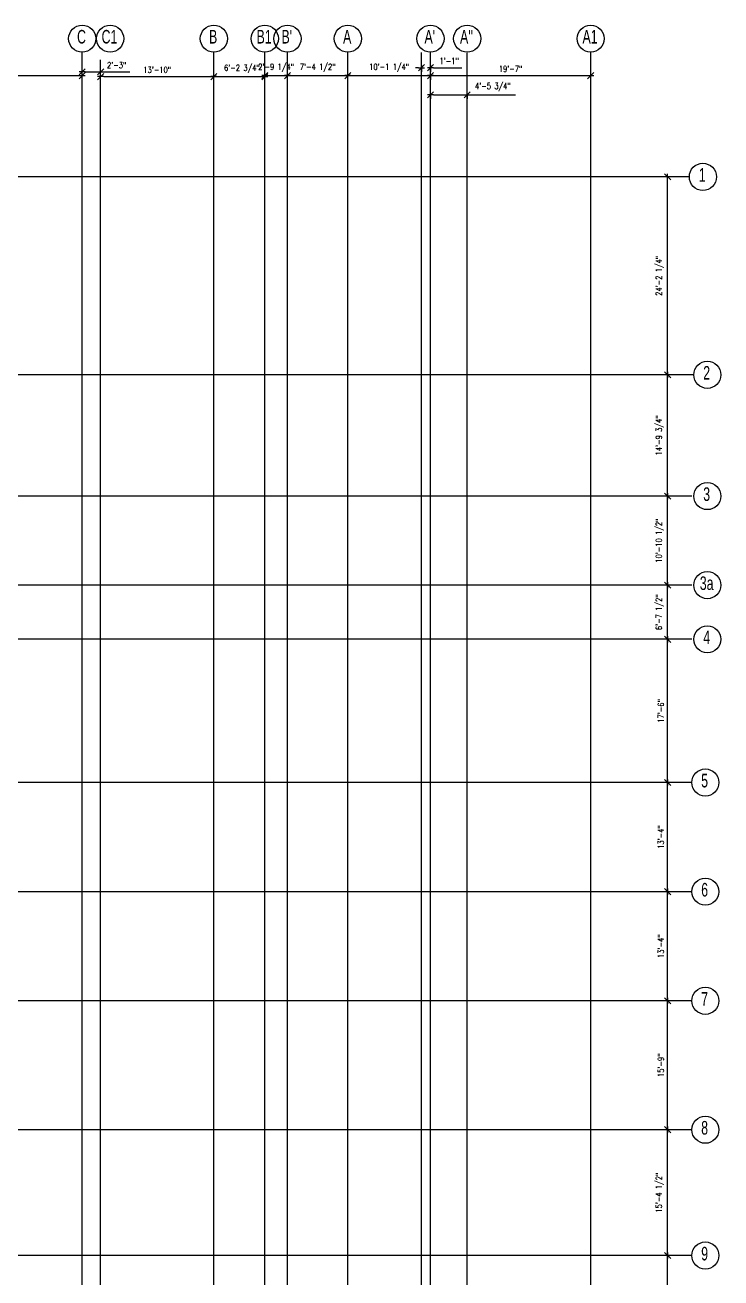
# Model space of a CAD drawing. Extents: x -95606 to 113309, y -42160 to -940.
# Drawn here: x 95073 to 96093, y -26915 to -25078 of the extents above; entities that cross this region are included whole.
import ezdxf
from ezdxf.enums import TextEntityAlignment as Align

# ---------------------------------------------------------------- set-up
doc = ezdxf.new("R2010")
doc.units = 0
doc.header["$LTSCALE"] = 0.02
doc.header["$MEASUREMENT"] = 0
doc.header["$PDMODE"] = 3
doc.header["$PDSIZE"] = -2
doc.linetypes.add('CENTER', pattern=[50.8, 31.75, -6.35, 6.35, -6.35])
doc.layers.get('0').update_dxf_attribs({"linetype": 'CONTINUOUS'})
doc.layers.get('DEFPOINTS').update_dxf_attribs({"linetype": 'CONTINUOUS'})
for name, color, linetype in [('A-2TEXT', 4, 'CONTINUOUS'), ('dimentions', 8, 'CONTINUOUS'), ('GRID', 8, 'CENTER')]:
    doc.layers.add(name, color=color, linetype=linetype)
doc.styles.add('ROMANS', font='romans.shx', dxfattribs={"width": 0.8})
doc.styles.add('STYLE2', font='arial.ttf', dxfattribs={"width": 0.8})
doc.dimstyles.new('TK96', dxfattribs={"dimscale": 96, "dimtxt": 0.09375, "dimasz": 0.046875, "dimexe": 0.0625, "dimexo": 0.015625, "dimgap": 0.046875, "dimtad": 1, "dimzin": 11, "dimdsep": 46, "dimlunit": 4, "dimtxsty": 'ROMANS', "dimblk1": 'TK1', "dimblk2": 'TK1', "dimsah": 1, "dimcen": 0.09375, "dimclrd": 1, "dimclre": 1, "dimclrt": 2, "dimadec": 0, "dimazin": 0, "dimtfac": 1, "dimtofl": 0, "dimtmove": 0, "dimatfit": 3, "dimldrblk": 'TK1', "dimfxl": 1, "dimfrac": 2, "dimtolj": 1, "dimtzin": 9, "dimarcsym": 0})

# ---------------------------------------------------------------- blocks, each defined once
blk = doc.blocks.new('GRID')
at = {"color": 1, "linetype": 'Continuous'}
blk.add_circle((0, 0), 19.9, dxfattribs=at)
at = {"layer": 'A-2TEXT', "linetype": 'Continuous', "style": 'STYLE2', "width": 0.65}
blk.add_attdef('A', text='', height=19.9, rotation=359.9735, dxfattribs=at).set_placement((-1, -7.1), align=Align.CENTER)
blk = doc.blocks.new('TK1')
at = {"color": 4, "linetype": 'Continuous'}
blk.add_line((-1, -1), (1, 1), dxfattribs=at)
at = {"color": 1, "linetype": 'ByBlock'}
blk.add_line((-1, 0), (1, 0), dxfattribs=at)
blk = doc.blocks.new('*D542')
at = {"layer": 'DEFPOINTS', "color": 0, "lineweight": -2, "transparency": 16777216}
for p in [(96015.2, -26882.4), (96023.1, -26882.4), (96023.1, -27066.9)]:
    blk.add_point(p, dxfattribs=at)
at = {"layer": 'dimentions', "color": 1, "linetype": 'Continuous', "lineweight": -2, "transparency": 16777216}
for p, q in [((96021.6, -26882.4), (96009.2, -26882.4)), ((96015.2, -27062.4), (96015.2, -26886.9)), ((96021.6, -27066.9), (96009.2, -27066.9))]:
    blk.add_line(p, q, dxfattribs=at)
at = {"layer": 'dimentions', "color": 1, "lineweight": -2, "transparency": 16777216, "xscale": 4.5, "yscale": 4.5, "zscale": 4.5}
for p, rotation in [((96015.2, -26882.4), 90), ((96015.2, -27066.9), 270)]:
    blk.add_blockref('TK1', p, dxfattribs=dict(at, rotation=rotation))
at = {"layer": 'dimentions', "color": 2, "transparency": 16777216, "insert": (96003.8, -26974.7), "char_height": 9, "attachment_point": 5, "rotation": 90, "style": 'ROMANS'}
blk.add_mtext('\\A1;15\'-4 1/2"', dxfattribs=at)
blk = doc.blocks.new('*D543')
at = {"layer": 'DEFPOINTS', "color": 0, "lineweight": -2, "transparency": 16777216}
for p in [(96015.2, -26697.9), (96023.1, -26697.9), (96023.1, -26882.4)]:
    blk.add_point(p, dxfattribs=at)
at = {"layer": 'dimentions', "color": 1, "linetype": 'Continuous', "lineweight": -2, "transparency": 16777216}
for p, q in [((96021.6, -26697.9), (96009.2, -26697.9)), ((96015.2, -26877.9), (96015.2, -26702.4)), ((96021.6, -26882.4), (96009.2, -26882.4))]:
    blk.add_line(p, q, dxfattribs=at)
at = {"layer": 'dimentions', "color": 1, "lineweight": -2, "transparency": 16777216, "xscale": 4.5, "yscale": 4.5, "zscale": 4.5}
for p, rotation in [((96015.2, -26697.9), 90), ((96015.2, -26882.4), 270)]:
    blk.add_blockref('TK1', p, dxfattribs=dict(at, rotation=rotation))
at = {"layer": 'dimentions', "color": 2, "transparency": 16777216, "insert": (96003.8, -26790.2), "char_height": 9, "attachment_point": 5, "rotation": 90, "style": 'ROMANS'}
blk.add_mtext('\\A1;15\'-4 1/2"', dxfattribs=at)
blk = doc.blocks.new('*D544')
at = {"layer": 'DEFPOINTS', "color": 0, "lineweight": -2, "transparency": 16777216}
for p in [(96015.2, -26508.9), (96023.1, -26508.9), (96023.1, -26697.9)]:
    blk.add_point(p, dxfattribs=at)
at = {"layer": 'dimentions', "color": 1, "linetype": 'Continuous', "lineweight": -2, "transparency": 16777216}
for p, q in [((96021.6, -26508.9), (96009.2, -26508.9)), ((96015.2, -26693.4), (96015.2, -26513.4)), ((96021.6, -26697.9), (96009.2, -26697.9))]:
    blk.add_line(p, q, dxfattribs=at)
at = {"layer": 'dimentions', "color": 1, "lineweight": -2, "transparency": 16777216, "xscale": 4.5, "yscale": 4.5, "zscale": 4.5}
for p, rotation in [((96015.2, -26508.9), 90), ((96015.2, -26697.9), 270)]:
    blk.add_blockref('TK1', p, dxfattribs=dict(at, rotation=rotation))
at = {"layer": 'dimentions', "color": 2, "transparency": 16777216, "insert": (96005.3, -26603.4), "char_height": 9, "attachment_point": 5, "rotation": 90, "style": 'ROMANS'}
blk.add_mtext('\\A1;15\'-9"', dxfattribs=at)
blk = doc.blocks.new('*D545')
at = {"layer": 'DEFPOINTS', "color": 0, "lineweight": -2, "transparency": 16777216}
for p in [(96015.2, -26348.9), (96023.1, -26348.9), (96023.1, -26508.9)]:
    blk.add_point(p, dxfattribs=at)
at = {"layer": 'dimentions', "color": 1, "linetype": 'Continuous', "lineweight": -2, "transparency": 16777216}
for p, q in [((96021.6, -26348.9), (96009.2, -26348.9)), ((96015.2, -26504.4), (96015.2, -26353.4)), ((96021.6, -26508.9), (96009.2, -26508.9))]:
    blk.add_line(p, q, dxfattribs=at)
at = {"layer": 'dimentions', "color": 1, "lineweight": -2, "transparency": 16777216, "xscale": 4.5, "yscale": 4.5, "zscale": 4.5}
for p, rotation in [((96015.2, -26348.9), 90), ((96015.2, -26508.9), 270)]:
    blk.add_blockref('TK1', p, dxfattribs=dict(at, rotation=rotation))
at = {"layer": 'dimentions', "color": 2, "transparency": 16777216, "insert": (96005.3, -26428.9), "char_height": 9, "attachment_point": 5, "rotation": 90, "style": 'ROMANS'}
blk.add_mtext('\\A1;13\'-4"', dxfattribs=at)
blk = doc.blocks.new('*D546')
at = {"layer": 'DEFPOINTS', "color": 0, "lineweight": -2, "transparency": 16777216}
for p in [(96015.2, -26188.9), (96015.2, -26188.9), (96015.2, -26348.9)]:
    blk.add_point(p, dxfattribs=at)
at = {"layer": 'dimentions', "color": 1, "linetype": 'Continuous', "lineweight": -2, "transparency": 16777216}
for p, q in [((96013.7, -26188.9), (96009.2, -26188.9)), ((96015.2, -26344.4), (96015.2, -26193.4)), ((96013.7, -26348.9), (96009.2, -26348.9))]:
    blk.add_line(p, q, dxfattribs=at)
at = {"layer": 'dimentions', "color": 1, "lineweight": -2, "transparency": 16777216, "xscale": 4.5, "yscale": 4.5, "zscale": 4.5}
for p, rotation in [((96015.2, -26188.9), 90), ((96015.2, -26348.9), 270)]:
    blk.add_blockref('TK1', p, dxfattribs=dict(at, rotation=rotation))
at = {"layer": 'dimentions', "color": 2, "transparency": 16777216, "insert": (96005.3, -26268.9), "char_height": 9, "attachment_point": 5, "rotation": 90, "style": 'ROMANS'}
blk.add_mtext('\\A1;13\'-4"', dxfattribs=at)
blk = doc.blocks.new('*D547')
at = {"layer": 'DEFPOINTS', "color": 0, "lineweight": -2, "transparency": 16777216}
for p in [(96015.2, -25978.9), (96015.2, -25978.9), (96015.2, -26188.9)]:
    blk.add_point(p, dxfattribs=at)
at = {"layer": 'dimentions', "color": 1, "linetype": 'Continuous', "lineweight": -2, "transparency": 16777216}
for p, q in [((96013.7, -25978.9), (96009.2, -25978.9)), ((96015.2, -26184.4), (96015.2, -25983.4)), ((96013.7, -26188.9), (96009.2, -26188.9))]:
    blk.add_line(p, q, dxfattribs=at)
at = {"layer": 'dimentions', "color": 1, "lineweight": -2, "transparency": 16777216, "xscale": 4.5, "yscale": 4.5, "zscale": 4.5}
for p, rotation in [((96015.2, -25978.9), 90), ((96015.2, -26188.9), 270)]:
    blk.add_blockref('TK1', p, dxfattribs=dict(at, rotation=rotation))
at = {"layer": 'dimentions', "color": 2, "transparency": 16777216, "insert": (96005.3, -26083.9), "char_height": 9, "attachment_point": 5, "rotation": 90, "style": 'ROMANS'}
blk.add_mtext('\\A1;17\'-6"', dxfattribs=at)
blk = doc.blocks.new('*D548')
at = {"layer": 'DEFPOINTS', "color": 0, "lineweight": -2, "transparency": 16777216}
for p in [(96015.2, -25768.9), (96015.2, -25768.9), (96015.2, -25899.4)]:
    blk.add_point(p, dxfattribs=at)
at = {"layer": 'dimentions', "color": 1, "linetype": 'Continuous', "lineweight": -2, "transparency": 16777216}
for p, q in [((96013.7, -25768.9), (96009.2, -25768.9)), ((96015.2, -25894.9), (96015.2, -25773.4)), ((96013.7, -25899.4), (96009.2, -25899.4))]:
    blk.add_line(p, q, dxfattribs=at)
at = {"layer": 'dimentions', "color": 1, "lineweight": -2, "transparency": 16777216, "xscale": 4.5, "yscale": 4.5, "zscale": 4.5}
for p, rotation in [((96015.2, -25768.9), 90), ((96015.2, -25899.4), 270)]:
    blk.add_blockref('TK1', p, dxfattribs=dict(at, rotation=rotation))
at = {"layer": 'dimentions', "color": 2, "transparency": 16777216, "insert": (96003.8, -25834.2), "char_height": 9, "attachment_point": 5, "rotation": 90, "style": 'ROMANS'}
blk.add_mtext('\\A1;10\'-10 1/2"', dxfattribs=at)
blk = doc.blocks.new('*D549')
at = {"layer": 'DEFPOINTS', "color": 0, "lineweight": -2, "transparency": 16777216}
for p in [(96015.2, -25591.1), (96015.2, -25591.1), (96015.2, -25768.9)]:
    blk.add_point(p, dxfattribs=at)
at = {"layer": 'dimentions', "color": 1, "linetype": 'Continuous', "lineweight": -2, "transparency": 16777216}
for p, q in [((96013.7, -25591.1), (96009.2, -25591.1)), ((96015.2, -25764.4), (96015.2, -25595.6)), ((96013.7, -25768.9), (96009.2, -25768.9))]:
    blk.add_line(p, q, dxfattribs=at)
at = {"layer": 'dimentions', "color": 1, "lineweight": -2, "transparency": 16777216, "xscale": 4.5, "yscale": 4.5, "zscale": 4.5}
for p, rotation in [((96015.2, -25591.1), 90), ((96015.2, -25768.9), 270)]:
    blk.add_blockref('TK1', p, dxfattribs=dict(at, rotation=rotation))
at = {"layer": 'dimentions', "color": 2, "transparency": 16777216, "insert": (96003.8, -25680), "char_height": 9, "attachment_point": 5, "rotation": 90, "style": 'ROMANS'}
blk.add_mtext('\\A1;14\'-9 3/4"', dxfattribs=at)
blk = doc.blocks.new('*D550')
at = {"layer": 'DEFPOINTS', "color": 0, "lineweight": -2, "transparency": 16777216}
for p in [(96015.2, -25300.9), (96015.2, -25300.9), (96015.2, -25591.1)]:
    blk.add_point(p, dxfattribs=at)
at = {"layer": 'dimentions', "color": 1, "linetype": 'Continuous', "lineweight": -2, "transparency": 16777216}
for p, q in [((96013.7, -25300.9), (96009.2, -25300.9)), ((96015.2, -25586.6), (96015.2, -25305.4)), ((96013.7, -25591.1), (96009.2, -25591.1))]:
    blk.add_line(p, q, dxfattribs=at)
at = {"layer": 'dimentions', "color": 1, "lineweight": -2, "transparency": 16777216, "xscale": 4.5, "yscale": 4.5, "zscale": 4.5}
for p, rotation in [((96015.2, -25300.9), 90), ((96015.2, -25591.1), 270)]:
    blk.add_blockref('TK1', p, dxfattribs=dict(at, rotation=rotation))
at = {"layer": 'dimentions', "color": 2, "transparency": 16777216, "insert": (96003.8, -25446), "char_height": 9, "attachment_point": 5, "rotation": 90, "style": 'ROMANS'}
blk.add_mtext('\\A1;24\'-2 1/4"', dxfattribs=at)
blk = doc.blocks.new('*D557')
at = {"layer": 'DEFPOINTS', "color": 0, "lineweight": -2, "transparency": 16777216}
for p in [(96015.2, -25899.4), (96015.2, -25899.4), (96015.2, -25978.9)]:
    blk.add_point(p, dxfattribs=at)
at = {"layer": 'dimentions', "color": 1, "linetype": 'Continuous', "lineweight": -2, "transparency": 16777216}
for p, q in [((96013.7, -25899.4), (96009.2, -25899.4)), ((96015.2, -25974.4), (96015.2, -25903.9)), ((96013.7, -25978.9), (96009.2, -25978.9))]:
    blk.add_line(p, q, dxfattribs=at)
at = {"layer": 'dimentions', "color": 1, "lineweight": -2, "transparency": 16777216, "xscale": 4.5, "yscale": 4.5, "zscale": 4.5}
for p, rotation in [((96015.2, -25899.4), 90), ((96015.2, -25978.9), 270)]:
    blk.add_blockref('TK1', p, dxfattribs=dict(at, rotation=rotation))
at = {"layer": 'dimentions', "color": 2, "transparency": 16777216, "insert": (96003.8, -25939.2), "char_height": 9, "attachment_point": 5, "rotation": 90, "style": 'ROMANS'}
blk.add_mtext('\\A1;6\'-7 1/2"', dxfattribs=at)
blk = doc.blocks.new('*D569')
at = {"layer": 'DEFPOINTS', "color": 0, "lineweight": -2, "transparency": 16777216}
for p in [(94889.7, -25152.5), (95156.8, -25152.5), (95156.8, -25152.5)]:
    blk.add_point(p, dxfattribs=at)
at = {"layer": 'dimentions', "color": 1, "linetype": 'Continuous', "lineweight": -2, "transparency": 16777216}
for p, q in [((94889.7, -25151), (94889.7, -25146.5)), ((95156.8, -25151), (95156.8, -25146.5)), ((94894.2, -25152.5), (95152.3, -25152.5))]:
    blk.add_line(p, q, dxfattribs=at)
at = {"layer": 'dimentions', "color": 1, "lineweight": -2, "transparency": 16777216, "xscale": 4.5, "yscale": 4.5, "zscale": 4.5, "rotation": 180}
blk.add_blockref('TK1', (94889.7, -25152.5), dxfattribs=at)
at = {"layer": 'dimentions', "color": 1, "lineweight": -2, "transparency": 16777216, "xscale": 4.5, "yscale": 4.5, "zscale": 4.5}
blk.add_blockref('TK1', (95156.8, -25152.5), dxfattribs=at)
at = {"layer": 'dimentions', "color": 2, "transparency": 16777216, "insert": (95023.2, -25141.1), "char_height": 9, "attachment_point": 5, "style": 'ROMANS'}
blk.add_mtext('\\A1;22\'-3 1/4"', dxfattribs=at)
blk = doc.blocks.new('*D570')
at = {"layer": 'DEFPOINTS', "color": 0, "lineweight": -2, "transparency": 16777216}
for p in [(95156.8, -25147), (95183.8, -25147), (95183.8, -25147)]:
    blk.add_point(p, dxfattribs=at)
at = {"layer": 'dimentions', "color": 1, "linetype": 'Continuous', "lineweight": -2, "transparency": 16777216}
for p, q in [((95156.8, -25145.5), (95156.8, -25141)), ((95161.3, -25147), (95179.3, -25147)), ((95183.8, -25145.5), (95183.8, -25141)), ((95183.8, -25147), (95226.5, -25147))]:
    blk.add_line(p, q, dxfattribs=at)
at = {"layer": 'dimentions', "color": 1, "lineweight": -2, "transparency": 16777216, "xscale": 4.5, "yscale": 4.5, "zscale": 4.5, "rotation": 180}
blk.add_blockref('TK1', (95156.8, -25147), dxfattribs=at)
at = {"layer": 'dimentions', "color": 1, "lineweight": -2, "transparency": 16777216, "xscale": 4.5, "yscale": 4.5, "zscale": 4.5}
blk.add_blockref('TK1', (95183.8, -25147), dxfattribs=at)
at = {"layer": 'dimentions', "color": 2, "transparency": 16777216, "insert": (95207.4, -25137.1), "char_height": 9, "attachment_point": 5, "style": 'ROMANS'}
blk.add_mtext('\\A1;2\'-3"', dxfattribs=at)
blk = doc.blocks.new('*D571')
at = {"layer": 'DEFPOINTS', "color": 0, "lineweight": -2, "transparency": 16777216}
for p in [(95183.8, -25153.9), (95349.8, -25153.9), (95349.8, -25153.9)]:
    blk.add_point(p, dxfattribs=at)
at = {"layer": 'dimentions', "color": 1, "linetype": 'Continuous', "lineweight": -2, "transparency": 16777216}
for p, q in [((95183.8, -25152.4), (95183.8, -25147.9)), ((95188.3, -25153.9), (95345.3, -25153.9)), ((95349.8, -25152.4), (95349.8, -25147.9))]:
    blk.add_line(p, q, dxfattribs=at)
at = {"layer": 'dimentions', "color": 1, "lineweight": -2, "transparency": 16777216, "xscale": 4.5, "yscale": 4.5, "zscale": 4.5, "rotation": 180}
blk.add_blockref('TK1', (95183.8, -25153.9), dxfattribs=at)
at = {"layer": 'dimentions', "color": 1, "lineweight": -2, "transparency": 16777216, "xscale": 4.5, "yscale": 4.5, "zscale": 4.5}
blk.add_blockref('TK1', (95349.8, -25153.9), dxfattribs=at)
at = {"layer": 'dimentions', "color": 2, "transparency": 16777216, "insert": (95266.8, -25144), "char_height": 9, "attachment_point": 5, "style": 'ROMANS'}
blk.add_mtext('\\A1;13\'-10"', dxfattribs=at)
blk = doc.blocks.new('*D572')
at = {"layer": 'DEFPOINTS', "color": 0, "lineweight": -2, "transparency": 16777216}
for p in [(95424.6, -25152.5), (95457.8, -25152.5), (95457.8, -25152.5)]:
    blk.add_point(p, dxfattribs=at)
at = {"layer": 'dimentions', "color": 1, "linetype": 'Continuous', "lineweight": -2, "transparency": 16777216}
for p, q in [((95424.6, -25151), (95424.6, -25146.5)), ((95457.8, -25151), (95457.8, -25146.5)), ((95429.1, -25152.5), (95453.3, -25152.5))]:
    blk.add_line(p, q, dxfattribs=at)
at = {"layer": 'dimentions', "color": 1, "lineweight": -2, "transparency": 16777216, "xscale": 4.5, "yscale": 4.5, "zscale": 4.5, "rotation": 180}
blk.add_blockref('TK1', (95424.6, -25152.5), dxfattribs=at)
at = {"layer": 'dimentions', "color": 1, "lineweight": -2, "transparency": 16777216, "xscale": 4.5, "yscale": 4.5, "zscale": 4.5}
blk.add_blockref('TK1', (95457.8, -25152.5), dxfattribs=at)
at = {"layer": 'dimentions', "color": 2, "transparency": 16777216, "insert": (95441.2, -25141.1), "char_height": 9, "attachment_point": 5, "style": 'ROMANS'}
blk.add_mtext('\\A1;2\'-9 1/4"', dxfattribs=at)
blk = doc.blocks.new('*D573')
at = {"layer": 'DEFPOINTS', "color": 0, "lineweight": -2, "transparency": 16777216}
for p in [(95457.8, -25152.7), (95546.3, -25152.5), (95546.3, -25152.5)]:
    blk.add_point(p, dxfattribs=at)
at = {"layer": 'dimentions', "color": 1, "linetype": 'Continuous', "lineweight": -2, "transparency": 16777216}
for p, q in [((95457.8, -25151.2), (95457.8, -25146.5)), ((95546.3, -25151), (95546.3, -25146.5)), ((95462.3, -25152.5), (95541.8, -25152.5))]:
    blk.add_line(p, q, dxfattribs=at)
at = {"layer": 'dimentions', "color": 1, "lineweight": -2, "transparency": 16777216, "xscale": 4.5, "yscale": 4.5, "zscale": 4.5, "rotation": 180}
blk.add_blockref('TK1', (95457.8, -25152.5), dxfattribs=at)
at = {"layer": 'dimentions', "color": 1, "lineweight": -2, "transparency": 16777216, "xscale": 4.5, "yscale": 4.5, "zscale": 4.5}
blk.add_blockref('TK1', (95546.3, -25152.5), dxfattribs=at)
at = {"layer": 'dimentions', "color": 2, "transparency": 16777216, "insert": (95502.1, -25141.1), "char_height": 9, "attachment_point": 5, "style": 'ROMANS'}
blk.add_mtext('\\A1;7\'-4 1/2"', dxfattribs=at)
blk = doc.blocks.new('*D574')
at = {"layer": 'DEFPOINTS', "color": 0, "lineweight": -2, "transparency": 16777216}
for p in [(95667.5, -25152.5), (95902.4, -25152.5), (95902.4, -25152.5)]:
    blk.add_point(p, dxfattribs=at)
at = {"layer": 'dimentions', "color": 1, "linetype": 'Continuous', "lineweight": -2, "transparency": 16777216}
for p, q in [((95667.5, -25151), (95667.5, -25146.5)), ((95902.4, -25151), (95902.4, -25146.5)), ((95672, -25152.5), (95897.9, -25152.5))]:
    blk.add_line(p, q, dxfattribs=at)
at = {"layer": 'dimentions', "color": 1, "lineweight": -2, "transparency": 16777216, "xscale": 4.5, "yscale": 4.5, "zscale": 4.5, "rotation": 180}
blk.add_blockref('TK1', (95667.5, -25152.5), dxfattribs=at)
at = {"layer": 'dimentions', "color": 1, "lineweight": -2, "transparency": 16777216, "xscale": 4.5, "yscale": 4.5, "zscale": 4.5}
blk.add_blockref('TK1', (95902.4, -25152.5), dxfattribs=at)
at = {"layer": 'dimentions', "color": 2, "transparency": 16777216, "insert": (95785, -25142.6), "char_height": 9, "attachment_point": 5, "style": 'ROMANS'}
blk.add_mtext('\\A1;19\'-7"', dxfattribs=at)
blk = doc.blocks.new('*D576')
at = {"layer": 'DEFPOINTS', "color": 0, "lineweight": -2, "transparency": 16777216}
for p in [(95349.8, -25153.9), (95424.6, -25153.9), (95424.6, -25153.9)]:
    blk.add_point(p, dxfattribs=at)
at = {"layer": 'dimentions', "color": 1, "linetype": 'Continuous', "lineweight": -2, "transparency": 16777216}
for p, q in [((95349.8, -25152.4), (95349.8, -25147.9)), ((95354.3, -25153.9), (95420.1, -25153.9)), ((95424.6, -25152.4), (95424.6, -25147.9))]:
    blk.add_line(p, q, dxfattribs=at)
at = {"layer": 'dimentions', "color": 1, "lineweight": -2, "transparency": 16777216, "xscale": 4.5, "yscale": 4.5, "zscale": 4.5, "rotation": 180}
blk.add_blockref('TK1', (95349.8, -25153.9), dxfattribs=at)
at = {"layer": 'dimentions', "color": 1, "lineweight": -2, "transparency": 16777216, "xscale": 4.5, "yscale": 4.5, "zscale": 4.5}
blk.add_blockref('TK1', (95424.6, -25153.9), dxfattribs=at)
at = {"layer": 'dimentions', "color": 2, "transparency": 16777216, "insert": (95391, -25142.5), "char_height": 9, "attachment_point": 5, "style": 'ROMANS'}
blk.add_mtext('\\A1;6\'-2 3/4"', dxfattribs=at)
blk = doc.blocks.new('*D577')
at = {"layer": 'DEFPOINTS', "color": 0, "lineweight": -2, "transparency": 16777216}
for p in [(95546.3, -25152.6), (95667.5, -25152.4), (95667.5, -25152.5)]:
    blk.add_point(p, dxfattribs=at)
at = {"layer": 'dimentions', "color": 1, "linetype": 'Continuous', "lineweight": -2, "transparency": 16777216}
for p, q in [((95546.3, -25151.1), (95546.3, -25146.5)), ((95550.8, -25152.5), (95663, -25152.5)), ((95667.5, -25153.9), (95667.5, -25158.5))]:
    blk.add_line(p, q, dxfattribs=at)
at = {"layer": 'dimentions', "color": 1, "lineweight": -2, "transparency": 16777216, "xscale": 4.5, "yscale": 4.5, "zscale": 4.5, "rotation": 180}
blk.add_blockref('TK1', (95546.3, -25152.5), dxfattribs=at)
at = {"layer": 'dimentions', "color": 1, "lineweight": -2, "transparency": 16777216, "xscale": 4.5, "yscale": 4.5, "zscale": 4.5}
blk.add_blockref('TK1', (95667.5, -25152.5), dxfattribs=at)
at = {"layer": 'dimentions', "color": 2, "transparency": 16777216, "insert": (95606.9, -25141.1), "char_height": 9, "attachment_point": 5, "style": 'ROMANS'}
blk.add_mtext('\\A1;10\'-1 1/4"', dxfattribs=at)
blk = doc.blocks.new('*D578')
at = {"layer": 'DEFPOINTS', "color": 0, "lineweight": -2, "transparency": 16777216}
for p in [(95654.3, -25135.9), (95667.4, -25135.9), (95667.4, -25140.9)]:
    blk.add_point(p, dxfattribs=at)
at = {"layer": 'dimentions', "color": 1, "linetype": 'Continuous', "lineweight": -2, "transparency": 16777216}
for p, q in [((95649.8, -25140.9), (95645.3, -25140.9)), ((95654.3, -25137.4), (95654.3, -25146.9)), ((95667.4, -25137.4), (95667.4, -25146.9)), ((95671.9, -25140.9), (95713.5, -25140.9))]:
    blk.add_line(p, q, dxfattribs=at)
at = {"layer": 'dimentions', "color": 1, "lineweight": -2, "transparency": 16777216, "xscale": 4.5, "yscale": 4.5, "zscale": 4.5}
blk.add_blockref('TK1', (95654.3, -25140.9), dxfattribs=at)
at = {"layer": 'dimentions', "color": 1, "lineweight": -2, "transparency": 16777216, "xscale": 4.5, "yscale": 4.5, "zscale": 4.5, "rotation": 180}
blk.add_blockref('TK1', (95667.4, -25140.9), dxfattribs=at)
at = {"layer": 'dimentions', "color": 2, "transparency": 16777216, "insert": (95694.9, -25131), "char_height": 9, "attachment_point": 5, "style": 'ROMANS'}
blk.add_mtext('\\A1;1\'-1"', dxfattribs=at)
blk = doc.blocks.new('*D579')
at = {"layer": 'DEFPOINTS', "color": 0, "lineweight": -2, "transparency": 16777216}
for p in [(95667.4, -25177.5), (95721.2, -25177.5), (95721.2, -25180.5)]:
    blk.add_point(p, dxfattribs=at)
at = {"layer": 'dimentions', "color": 1, "lineweight": -2, "transparency": 16777216}
for p, q in [((95667.4, -25179), (95667.4, -25186.5)), ((95671.9, -25180.5), (95716.7, -25180.5)), ((95721.2, -25179), (95721.2, -25186.5)), ((95721.2, -25180.5), (95792.3, -25180.5))]:
    blk.add_line(p, q, dxfattribs=at)
at = {"layer": 'dimentions', "color": 1, "lineweight": -2, "transparency": 16777216, "xscale": 4.5, "yscale": 4.5, "zscale": 4.5, "rotation": 180}
blk.add_blockref('TK1', (95667.4, -25180.5), dxfattribs=at)
at = {"layer": 'dimentions', "color": 1, "lineweight": -2, "transparency": 16777216, "xscale": 4.5, "yscale": 4.5, "zscale": 4.5}
blk.add_blockref('TK1', (95721.2, -25180.5), dxfattribs=at)
at = {"layer": 'dimentions', "color": 2, "transparency": 16777216, "insert": (95759, -25169.2), "char_height": 9, "attachment_point": 5, "style": 'ROMANS'}
blk.add_mtext('\\A1;4\'-5 3/4"', dxfattribs=at)

msp = doc.modelspace()

# ---------------------------------------------------------------- linework, layer by layer
at = {"layer": 'GRID'}
for p, q in [((95156.823, -28859.398), (95156.823, -25118.224)), ((95349.832, -28859.398), (95349.832, -25118.224)), ((95424.564, -28859.398), (95424.564, -25118.224)), ((95457.814, -28859.398), (95457.814, -25118.224)), ((95546.314, -28859.398), (95546.314, -25118.224)), ((95546.314, -28859.398), (95546.314, -25118.224)), ((95654.314, -28850.048), (95654.314, -25118.339)), ((95654.314, -28850.048), (95654.314, -25118.339)), ((95667.353, -28850.077), (95667.353, -25118.368)), ((95667.353, -28859.398), (95667.353, -25118.368)), ((95721.173, -28859.398), (95721.173, -25118.368)), ((95902.422, -28859.398), (95902.422, -25118.224)), ((95183.814, -28850.38), (95183.814, -25129.32)), ((96047.013, -25300.915), (93796.194, -25300.915)), ((96053.513, -25591.079), (93796.194, -25591.079)), ((96050.513, -25768.912), (93796.194, -25768.912)), ((96050.513, -25899.412), (93796.194, -25899.412)), ((96050.513, -25978.912), (93796.194, -25978.912)), ((96050.513, -26188.912), (93796.194, -26188.912)), ((96050.513, -26348.912), (93796.194, -26348.912)), ((96050.513, -26508.912), (93796.194, -26508.912)), ((96050.513, -26697.912), (93796.194, -26697.912)), ((96050.513, -26882.412), (93796.194, -26882.412))]:
    msp.add_line(p, q, dxfattribs=at)

# ---------------------------------------------------------------- block references
for p, values in [((95156.823, -25098.279), {'A': 'C'}), ((95156.823, -25098.279), {'A': 'C'}), ((95197.789, -25098.279), {'A': 'C1'}), ((95197.789, -25098.279), {'A': 'C1'}), ((95349.823, -25098.279), {'A': 'B'}), ((95349.823, -25098.279), {'A': 'B'}), ((95424.564, -25098.279), {'A': 'B1'}), ((95424.564, -25098.279), {'A': 'B1'}), ((95457.814, -25098.279), {'A': "B'"}), ((95457.814, -25098.279), {'A': "B'"}), ((95546.323, -25098.279), {'A': 'A'}), ((95546.323, -25098.279), {'A': 'A'}), ((95667.489, -25098.279), {'A': "A'"}), ((95667.489, -25098.279), {'A': "A'"}), ((95721.309, -25098.279), {'A': "A''"}), ((95721.309, -25098.279), {'A': "A''"}), ((95902.422, -25098.279), {'A': 'A1'}), ((95902.422, -25098.279), {'A': 'A1'}), ((96066.958, -25300.915), {'A': '1'}), ((96066.958, -25300.915), {'A': '1'}), ((96073.458, -25591.079), {'A': '2'}), ((96073.458, -25591.079), {'A': '2'}), ((96073.458, -25768.912), {'A': '3'}), ((96073.458, -25768.912), {'A': '3'}), ((96073.458, -25899.462), {'A': '3a'}), ((96073.458, -25899.462), {'A': '3a'}), ((96073.458, -25978.912), {'A': '4'}), ((96073.458, -25978.912), {'A': '4'}), ((96070.458, -26188.912), {'A': '5'}), ((96070.458, -26188.912), {'A': '5'}), ((96070.458, -26348.912), {'A': '6'}), ((96070.458, -26348.912), {'A': '6'}), ((96070.458, -26508.912), {'A': '7'}), ((96070.458, -26508.912), {'A': '7'}), ((96070.458, -26697.912), {'A': '8'}), ((96070.458, -26697.912), {'A': '8'}), ((96070.458, -26882.412), {'A': '9'}), ((96070.458, -26882.412), {'A': '9'})]:
    msp.add_blockref('GRID', p, dxfattribs=at).add_auto_attribs(values)

# ---------------------------------------------------------------- dimensions: what is measured, and where the dimension line sits
at = {"layer": 'dimentions'}
for base, p1, p2, picture, middle in [((95156.823, -25152.507), (94889.655, -25152.507), (95156.823, -25152.507), '*D569', (95023.239, -25141.15)), ((95546.314, -25152.503), (95457.814, -25152.652), (95546.314, -25152.503), '*D573', (95502.064, -25141.146)), ((95667.498, -25152.503), (95546.314, -25152.648), (95667.498, -25152.45), '*D577', (95606.906, -25141.146)), ((95667.353, -25140.872), (95654.314, -25135.905), (95667.353, -25135.905), '*D578', (95694.911, -25131.015)), ((95183.814, -25146.989), (95156.823, -25146.989), (95183.814, -25146.989), '*D570', (95207.386, -25137.132)), ((95349.823, -25153.862), (95183.823, -25153.862), (95349.823, -25153.862), '*D571', (95266.823, -25144.005)), ((95902.422, -25152.507), (95667.498, -25152.507), (95902.422, -25152.507), '*D574', (95784.96, -25142.65))]:
    dim = msp.add_linear_dim(base=base, p1=p1, p2=p2, dimstyle='TK96', override={"dimfxl": 2}, dxfattribs=at)
    dim.commit()
    dim.dimension.update_dxf_attribs({"geometry": picture, "text_midpoint": middle})
for base, p1, p2, picture, middle in [((95457.814, -25152.507), (95424.564, -25152.507), (95457.814, -25152.507), '*D572', (95441.189, -25152.507)), ((95424.573, -25153.862), (95349.823, -25153.862), (95424.573, -25153.862), '*D576', (95390.974, -25153.862))]:
    dim = msp.add_linear_dim(base=base, p1=p1, p2=p2, dimstyle='TK96', override={"dimfxl": 2}, dxfattribs=at)
    dim.commit()
    dim.dimension.update_dxf_attribs({"geometry": picture, "text_midpoint": middle, "dimtype": 160})
at = {"layer": 'dimentions', "color": 5}
dim = msp.add_linear_dim(base=(95721.173, -25180.512), p1=(95667.353, -25177.451), p2=(95721.173, -25177.451), dimstyle='TK96', override={"dimfxl": 0.06}, dxfattribs=at)
dim.commit()
dim.dimension.update_dxf_attribs({"geometry": '*D579', "text_midpoint": (95758.973, -25169.155)})
at = {"layer": 'dimentions'}
for base, p1, p2, picture, middle in [((96015.172, -25300.915), (96015.172, -25591.079), (96015.172, -25300.915), '*D550', (96003.814, -25445.997)), ((96015.172, -25591.079), (96015.172, -25768.912), (96015.172, -25591.079), '*D549', (96003.814, -25679.995)), ((96015.172, -25768.912), (96015.172, -25899.412), (96015.172, -25768.912), '*D548', (96003.814, -25834.162)), ((96015.172, -25899.412), (96015.172, -25978.912), (96015.172, -25899.412), '*D557', (96003.814, -25939.162)), ((96015.172, -25978.912), (96015.172, -26188.912), (96015.172, -25978.912), '*D547', (96005.314, -26083.912)), ((96015.172, -26188.912), (96015.172, -26348.912), (96015.172, -26188.912), '*D546', (96005.314, -26268.912)), ((96015.172, -26348.912), (96023.106, -26508.912), (96023.106, -26348.912), '*D545', (96005.314, -26428.912)), ((96015.172, -26508.912), (96023.106, -26697.912), (96023.106, -26508.912), '*D544', (96005.314, -26603.412)), ((96015.172, -26697.912), (96023.106, -26882.412), (96023.106, -26697.912), '*D543', (96003.814, -26790.162)), ((96015.172, -26882.412), (96023.106, -27066.912), (96023.106, -26882.412), '*D542', (96003.814, -26974.662))]:
    dim = msp.add_linear_dim(base=base, p1=p1, p2=p2, angle=90, dimstyle='TK96', override={"dimfxl": 2}, dxfattribs=at)
    dim.commit()
    dim.dimension.update_dxf_attribs({"geometry": picture, "text_midpoint": middle})

doc.saveas('drawing.dxf')
